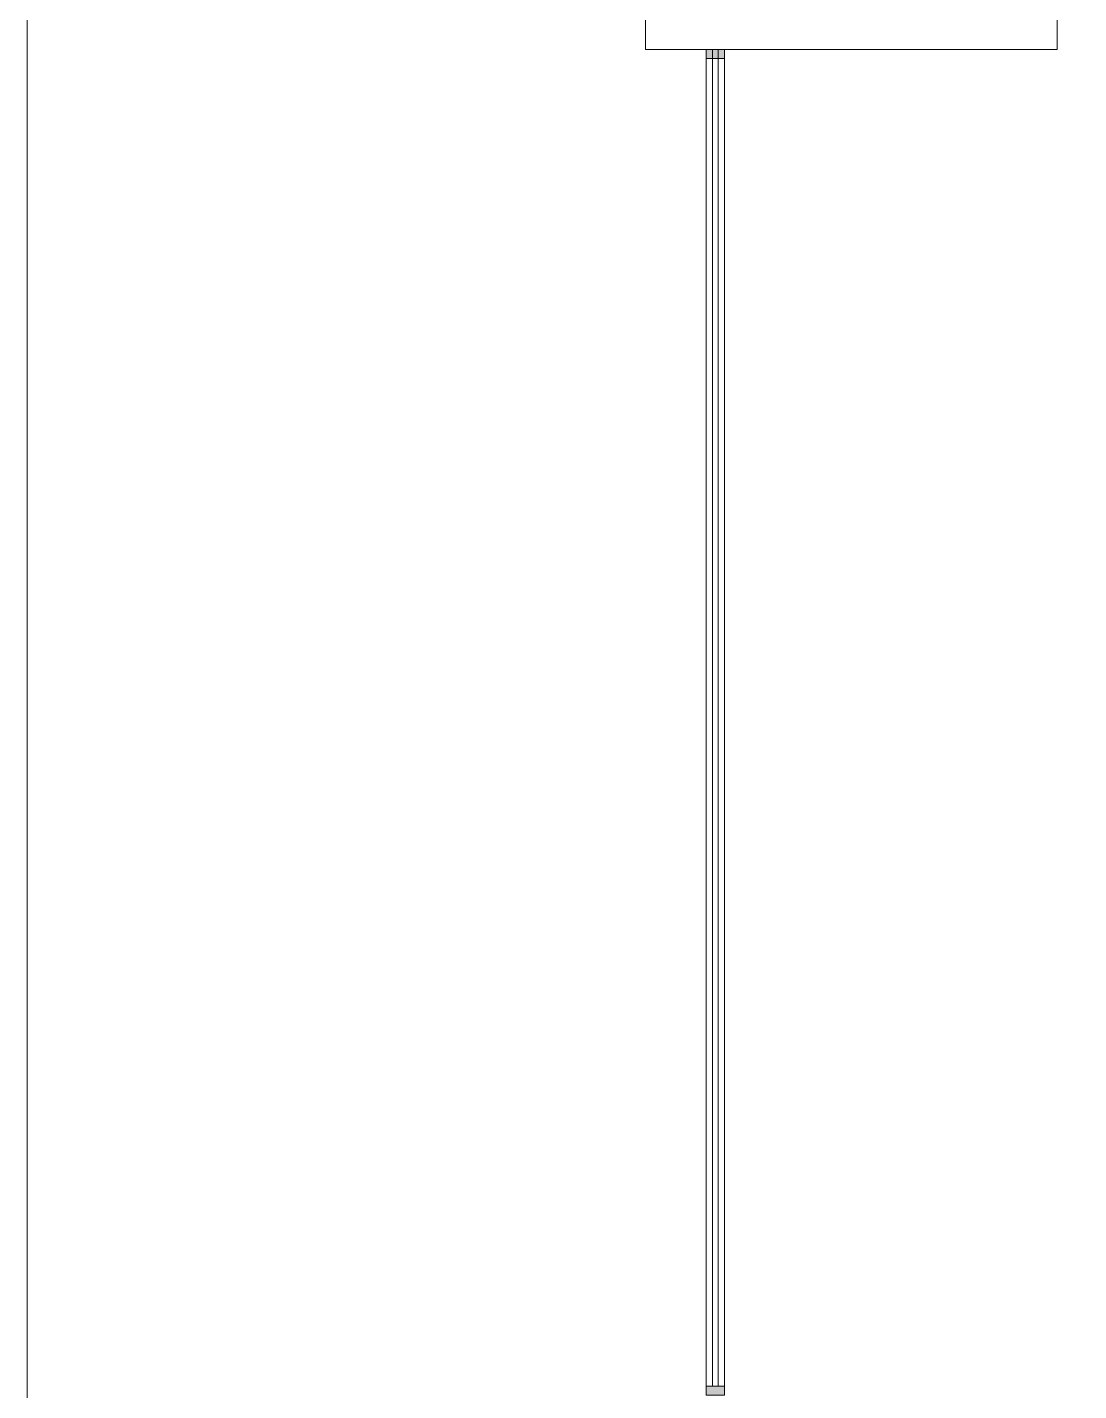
# Model space of a CAD drawing. Header units: millimetres. Extents: x -18512 to 101824, y -95768 to 52898.
# Drawn here: x 44100 to 49818, y -56520 to -49107 of the extents above; entities that cross this region are included whole.
import ezdxf

# ---------------------------------------------------------------- set-up
doc = ezdxf.new("R2010")
doc.units = ezdxf.units.MM
doc.header["$LTSCALE"] = 25
doc.layers.get('Defpoints').update_dxf_attribs({"lineweight": 0})
doc.layers.add('A-GLAZ-CWMG', color=51, linetype='Continuous', lineweight=9)
doc.layers.add('I-WALL', color=2, linetype='Continuous', lineweight=9)

# ---------------------------------------------------------------- blocks, each defined once
blk = doc.blocks.new('Rectangular Mullion - 50 x 100mm-9278694-GROUND FLOOR PLAN_')
at = {"layer": 'A-GLAZ-CWMG'}
blk.add_hatch(color=256, dxfattribs=at).paths.add_polyline_path([(-50, 50), (0, 50), (0, -50), (-50, -50)], flags=0)
at = {"layer": 'A-GLAZ-CWMG', "color": 254}
for p, q in [((-50, 50), (0, 50)), ((-50, -50), (-50, 50)), ((0, 50), (0, -50)), ((0, -50), (-50, -50))]:
    blk.add_line(p, q, dxfattribs=at)

msp = doc.modelspace()

# ---------------------------------------------------------------- linework, layer by layer
at = {"layer": 'A-GLAZ-CWMG', "color": 254}
for p, q in [((47791.4, -56495.4), (47791.4, -49276.9)), ((47826.4, -49226.9), (47826.4, -56495.4)), ((47856.4, -56495.4), (47856.4, -49226.9)), ((47891.4, -56495.4), (47891.4, -49276.9))]:
    msp.add_line(p, q, dxfattribs=at)
at = {"layer": 'Defpoints', "color": 6}
msp.add_lwpolyline([(44100.1, -44068.3), (88200.1, -44068.3), (88200.1, -69918.3), (44100.1, -69918.3)], close=True, dxfattribs=at)
at = {"layer": 'I-WALL'}
msp.add_line((47461.4, -48426.9), (47461.4, -49226.9), dxfattribs=at)
msp.add_lwpolyline([(47461.4, -49226.9), (47461.4, -47026.9), (47331.4, -47026.9), (47331.3, -46786.9), (49701.4, -46785.3), (49701.4, -49226.9), (47461.4, -49226.9)], dxfattribs=at)

# ---------------------------------------------------------------- block references
at = {"layer": 'A-GLAZ-CWMG', "color": 254, "extrusion": (0, 0, -1), "xscale": -1, "rotation": 90}
for p in [(-47841.4, -49276.9), (-47841.4, -56545.4)]:
    msp.add_blockref('Rectangular Mullion - 50 x 100mm-9278694-GROUND FLOOR PLAN_', p, dxfattribs=at)

doc.saveas('drawing.dxf')
